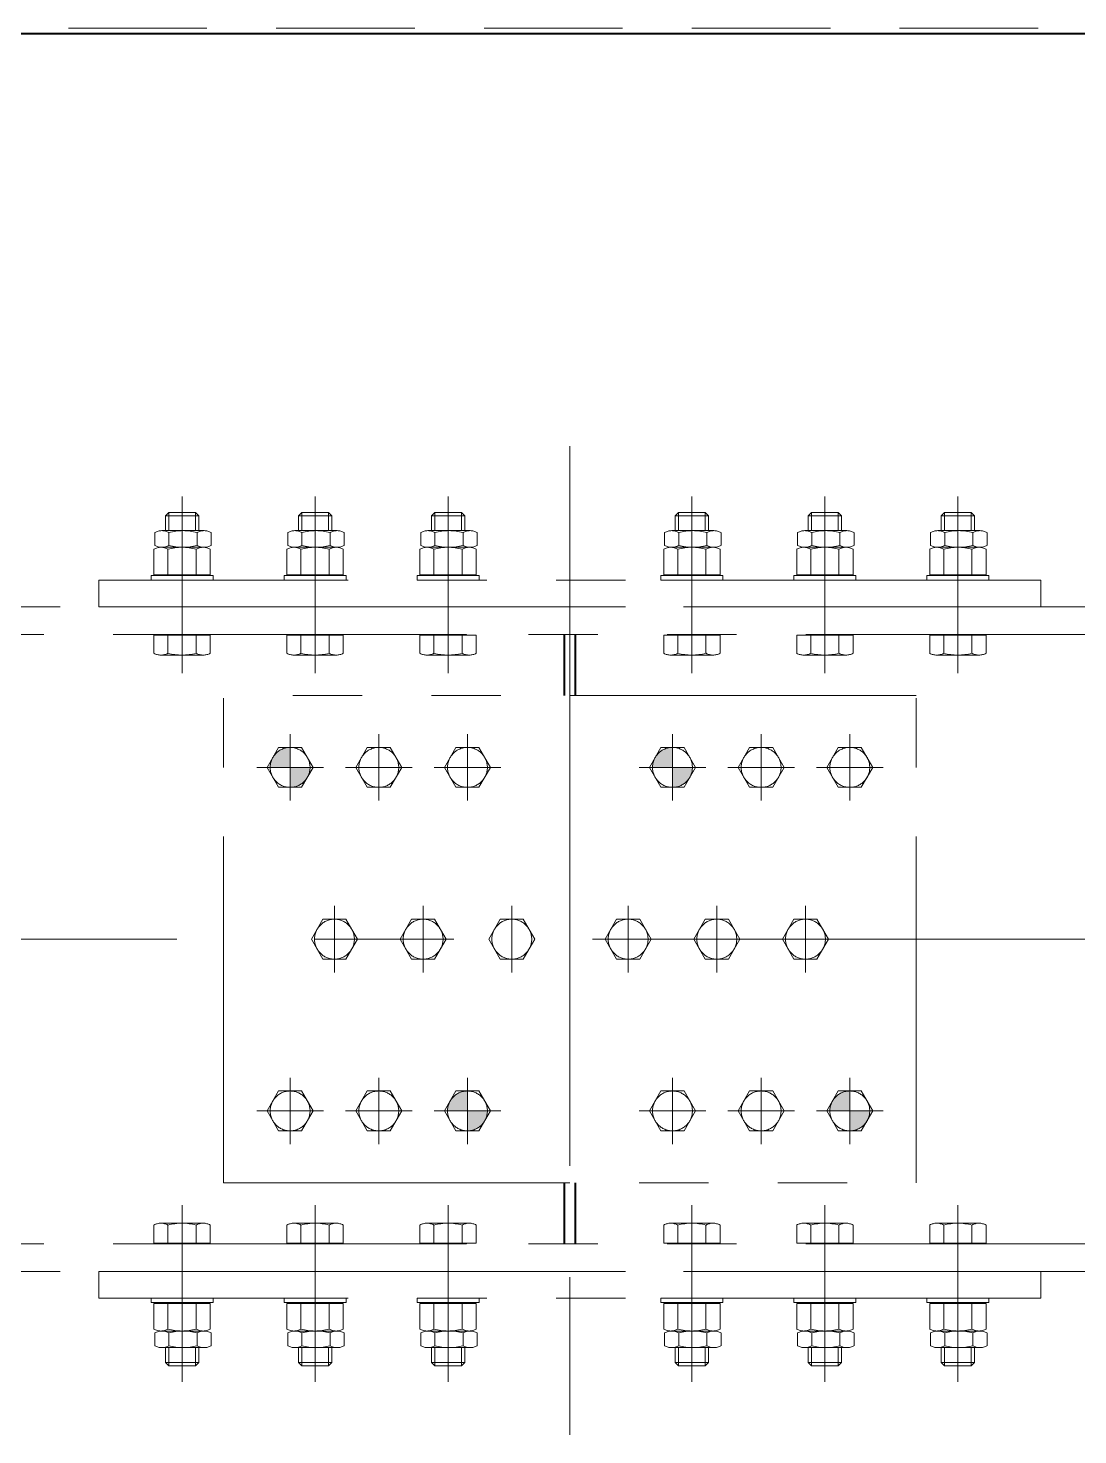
# Model space of a CAD drawing. Header units: millimetres. Extents: x 52110 to 400893, y -153728 to 31997.
# Drawn here: x 175054 to 176001, y -23547 to -22277 of the extents above; entities that cross this region are included whole.
import ezdxf

# ---------------------------------------------------------------- set-up
doc = ezdxf.new("R2010")
doc.units = ezdxf.units.MM
doc.header["$LTSCALE"] = 500
for name, pattern in [('CENTER', [2, 1.25, -0.25, 0.25, -0.25]), ('DASHED2', [0.375, 0.25, -0.125]), ('PHANTOM2', [1.25, 0.625, -0.125, 0.125, -0.125, 0.125, -0.125])]:
    doc.linetypes.add(name, pattern=pattern)
for name, color, linetype, lineweight in [('2D', 4, 'PHANTOM2', 20), ('SHI', 7, 'Continuous', 40), ('XU', 6, 'DASHED2', 20), ('ZHONG', 1, 'CENTER', 20)]:
    doc.layers.add(name, color=color, linetype=linetype, lineweight=lineweight)

# ---------------------------------------------------------------- blocks, each defined once
blk = doc.blocks.new('平移框架连接板一')
at = {"layer": '2D'}
h = blk.add_hatch(color=3, dxfattribs=at)
h.paths.add_polyline_path([(-247.5, 173, 0.414214), (-265.5, 155), (-247.5, 155)])
h.paths.add_polyline_path([(-229.5, 155), (-247.5, 155), (-247.5, 137, 0.414214)])
h.paths.add_polyline_path([(-87.5, -137, 0.414214), (-105.5, -155), (-87.5, -155)])
h.paths.add_polyline_path([(-69.5, -155), (-87.5, -155), (-87.5, -173, 0.414214)])
h = blk.add_hatch(color=256, dxfattribs=at)
h.paths.add_polyline_path([(79.5, 155), (97.5, 155), (97.5, 173, 0.414214)])
h.paths.add_polyline_path([(97.5, 137, 0.414214), (115.5, 155), (97.5, 155)])
h.paths.add_polyline_path([(257.5, -155), (257.5, -137, 0.414214), (239.5, -155)])
h.paths.add_polyline_path([(257.5, -155), (257.5, -173, 0.414214), (275.5, -155)])
for p, q in [((-357, 385), (-360, 382)), ((-330, 382), (-360, 382)), ((-360, 368.6), (-360, 382)), ((-357, 368.6), (-357, 385)), ((-357, 385), (-333, 385)), ((-333, 385), (-330, 382)), ((-333, 368.6), (-333, 385)), ((-330, 368.6), (-330, 382)), ((-237, 385), (-240, 382)), ((-210, 382), (-240, 382)), ((-240, 368.6), (-240, 382)), ((-237, 368.6), (-237, 385)), ((-237, 385), (-213, 385)), ((-213, 385), (-210, 382)), ((-213, 368.6), (-213, 385)), ((-210, 368.6), (-210, 382)), ((-117, 385), (-120, 382)), ((-90, 382), (-120, 382)), ((-120, 368.6), (-120, 382)), ((-117, 368.6), (-117, 385)), ((-117, 385), (-93, 385)), ((-93, 385), (-90, 382)), ((-93, 368.6), (-93, 385)), ((-90, 368.6), (-90, 382)), ((103, 385), (100, 382)), ((130, 382), (100, 382)), ((100, 368.6), (100, 382)), ((103, 368.6), (103, 385)), ((103, 385), (127, 385)), ((127, 385), (130, 382)), ((127, 368.6), (127, 385)), ((130, 368.6), (130, 382)), ((223, 385), (220, 382)), ((250, 382), (220, 382)), ((220, 368.6), (220, 382)), ((223, 368.6), (223, 385)), ((223, 385), (247, 385)), ((247, 385), (250, 382)), ((247, 368.6), (247, 385)), ((250, 368.6), (250, 382)), ((343, 385), (340, 382)), ((370, 382), (340, 382)), ((340, 368.6), (340, 382)), ((343, 368.6), (343, 385)), ((343, 385), (367, 385)), ((367, 385), (370, 382)), ((367, 368.6), (367, 385)), ((370, 368.6), (370, 382)), ((-363.2, 368.6), (-325.1, 368.6)), ((-243.2, 368.6), (-205.1, 368.6)), ((-123.2, 368.6), (-85.1, 368.6)), ((96.8, 368.6), (134.9, 368.6)), ((216.8, 368.6), (254.9, 368.6)), ((336.8, 368.6), (374.9, 368.6)), ((-369.6, 355.3), (-369.6, 366.9)), ((-356.9, 355.3), (-356.9, 366.9)), ((-331.5, 355.3), (-331.5, 366.9)), ((-318.7, 355.3), (-318.7, 366.9)), ((-249.6, 355.3), (-249.6, 366.9)), ((-236.9, 355.3), (-236.9, 366.9)), ((-211.5, 355.3), (-211.5, 366.9)), ((-198.7, 355.3), (-198.7, 366.9)), ((-129.6, 355.3), (-129.6, 366.9)), ((-116.9, 355.3), (-116.9, 366.9)), ((-91.5, 355.3), (-91.5, 366.9)), ((-78.7, 355.3), (-78.7, 366.9)), ((90.4, 355.3), (90.4, 366.9)), ((103.1, 355.3), (103.1, 366.9)), ((128.5, 355.3), (128.5, 366.9)), ((141.3, 355.3), (141.3, 366.9)), ((210.4, 355.3), (210.4, 366.9)), ((223.1, 355.3), (223.1, 366.9)), ((248.5, 355.3), (248.5, 366.9)), ((261.3, 355.3), (261.3, 366.9)), ((330.4, 355.3), (330.4, 366.9)), ((343.1, 355.3), (343.1, 366.9)), ((368.5, 355.3), (368.5, 366.9)), ((381.3, 355.3), (381.3, 366.9)), ((-370.4, 351.9), (-370.4, 328.8)), ((-325.9, 353.6), (-364.1, 353.6)), ((-363.2, 353.6), (-325.1, 353.6)), ((-357.7, 351.9), (-357.7, 328.8)), ((-332.3, 351.9), (-332.3, 328.8)), ((-319.6, 351.9), (-319.6, 328.8)), ((-250.4, 351.9), (-250.4, 328.8)), ((-205.9, 353.6), (-244.1, 353.6)), ((-243.2, 353.6), (-205.1, 353.6)), ((-237.7, 351.9), (-237.7, 328.8)), ((-212.3, 351.9), (-212.3, 328.8)), ((-199.6, 351.9), (-199.6, 328.8)), ((-130.4, 351.9), (-130.4, 328.8)), ((-85.9, 353.6), (-124.1, 353.6)), ((-123.2, 353.6), (-85.1, 353.6)), ((-117.7, 351.9), (-117.7, 328.8)), ((-92.3, 351.9), (-92.3, 328.8)), ((-79.6, 351.9), (-79.6, 328.8)), ((89.6, 351.9), (89.6, 328.8)), ((134.1, 353.6), (95.9, 353.6)), ((96.8, 353.6), (134.9, 353.6)), ((102.3, 351.9), (102.3, 328.8)), ((127.7, 351.9), (127.7, 328.8)), ((140.4, 351.9), (140.4, 328.8)), ((209.6, 351.9), (209.6, 328.8)), ((254.1, 353.6), (215.9, 353.6)), ((216.8, 353.6), (254.9, 353.6)), ((222.3, 351.9), (222.3, 328.8)), ((247.7, 351.9), (247.7, 328.8)), ((260.4, 351.9), (260.4, 328.8)), ((329.6, 351.9), (329.6, 328.8)), ((374.1, 353.6), (335.9, 353.6)), ((336.8, 353.6), (374.9, 353.6)), ((342.3, 351.9), (342.3, 328.8)), ((367.7, 351.9), (367.7, 328.8)), ((380.4, 351.9), (380.4, 328.8)), ((430, 324), (-420, 324)), ((-420, 324), (-420, 300)), ((-373, 328), (-373, 324)), ((-317, 328), (-373, 328)), ((-373, 324), (-317, 324)), ((-319.6, 328.8), (-370.4, 328.8)), ((-366.4, 328), (-366.4, 328.8)), ((-323.6, 328), (-366.4, 328)), ((-323.6, 328), (-323.6, 328.8)), ((-317, 324), (-317, 328)), ((-253, 328), (-253, 324)), ((-197, 328), (-253, 328)), ((-253, 324), (-197, 324)), ((-199.6, 328.8), (-250.4, 328.8)), ((-246.4, 328), (-246.4, 328.8)), ((-203.6, 328), (-246.4, 328)), ((-203.6, 328), (-203.6, 328.8)), ((-197, 324), (-197, 328)), ((-133, 328), (-133, 324)), ((-77, 328), (-133, 328)), ((-133, 324), (-77, 324)), ((-79.6, 328.8), (-130.4, 328.8)), ((-126.4, 328), (-126.4, 328.8)), ((-83.6, 328), (-126.4, 328)), ((-83.6, 328), (-83.6, 328.8)), ((-77, 324), (-77, 328)), ((87, 328), (87, 324)), ((143, 328), (87, 328)), ((87, 324), (143, 324)), ((140.4, 328.8), (89.6, 328.8)), ((93.6, 328), (93.6, 328.8)), ((136.4, 328), (93.6, 328)), ((136.4, 328), (136.4, 328.8)), ((143, 324), (143, 328)), ((207, 328), (207, 324)), ((263, 328), (207, 328)), ((207, 324), (263, 324)), ((260.4, 328.8), (209.6, 328.8)), ((213.6, 328), (213.6, 328.8)), ((256.4, 328), (213.6, 328)), ((256.4, 328), (256.4, 328.8)), ((263, 324), (263, 328)), ((327, 328), (327, 324)), ((383, 328), (327, 328)), ((327, 324), (383, 324)), ((380.4, 328.8), (329.6, 328.8)), ((333.6, 328), (333.6, 328.8)), ((376.4, 328), (333.6, 328)), ((376.4, 328), (376.4, 328.8)), ((383, 324), (383, 328)), ((430, 324), (430, 300)), ((430, 300), (-420, 300)), ((-370.4, 274.2), (-370.4, 258)), ((-370.4, 274.2), (-319.6, 274.2)), ((-361.7, 275), (-328.3, 275)), ((-361.7, 275), (-361.7, 274.2)), ((-357.7, 274.2), (-357.7, 258)), ((-332.3, 274.2), (-332.3, 258)), ((-328.3, 275), (-328.3, 274.2)), ((-319.6, 274.2), (-319.6, 258)), ((-250.4, 274.2), (-250.4, 258)), ((-250.4, 274.2), (-199.6, 274.2)), ((-241.7, 275), (-208.3, 275)), ((-241.7, 275), (-241.7, 274.2)), ((-237.7, 274.2), (-237.7, 258)), ((-212.3, 274.2), (-212.3, 258)), ((-208.3, 275), (-208.3, 274.2)), ((-199.6, 274.2), (-199.6, 258)), ((-130.4, 274.2), (-130.4, 258)), ((-130.4, 274.2), (-79.6, 274.2)), ((-121.7, 275), (-88.3, 275)), ((-121.7, 275), (-121.7, 274.2)), ((-117.7, 274.2), (-117.7, 258)), ((-92.3, 274.2), (-92.3, 258)), ((-88.3, 275), (-88.3, 274.2)), ((-79.6, 274.2), (-79.6, 258)), ((89.6, 274.2), (89.6, 258)), ((89.6, 274.2), (140.4, 274.2)), ((98.3, 275), (131.7, 275)), ((98.3, 275), (98.3, 274.2)), ((102.3, 274.2), (102.3, 258)), ((127.7, 274.2), (127.7, 258)), ((131.7, 275), (131.7, 274.2)), ((140.4, 274.2), (140.4, 258)), ((209.6, 274.2), (209.6, 258)), ((209.6, 274.2), (260.4, 274.2)), ((218.3, 275), (251.7, 275)), ((218.3, 275), (218.3, 274.2)), ((222.3, 274.2), (222.3, 258)), ((247.7, 274.2), (247.7, 258)), ((251.7, 275), (251.7, 274.2)), ((260.4, 274.2), (260.4, 258)), ((329.6, 274.2), (329.6, 258)), ((329.6, 274.2), (380.4, 274.2)), ((338.3, 275), (371.7, 275)), ((338.3, 275), (338.3, 274.2)), ((342.3, 274.2), (342.3, 258)), ((367.7, 274.2), (367.7, 258)), ((371.7, 275), (371.7, 274.2)), ((380.4, 274.2), (380.4, 258)), ((-364.1, 256.3), (-325.9, 256.3)), ((-244.1, 256.3), (-205.9, 256.3)), ((-124.1, 256.3), (-85.9, 256.3)), ((95.9, 256.3), (134.1, 256.3)), ((215.9, 256.3), (254.1, 256.3)), ((335.9, 256.3), (374.1, 256.3)), ((-307.5, -220), (-307.5, 220)), ((317.5, 220), (-307.5, 220)), ((317.5, -220), (317.5, 220)), ((-257.9, 173), (-268.3, 155)), ((-237.1, 173), (-257.9, 173)), ((-226.7, 155), (-237.1, 173)), ((-177.9, 173), (-188.3, 155)), ((-157.1, 173), (-177.9, 173)), ((-146.7, 155), (-157.1, 173)), ((-97.9, 173), (-108.3, 155)), ((-77.1, 173), (-97.9, 173)), ((-66.7, 155), (-77.1, 173)), ((87.1, 173), (76.7, 155)), ((107.9, 173), (87.1, 173)), ((118.3, 155), (107.9, 173)), ((167.1, 173), (156.7, 155)), ((187.9, 173), (167.1, 173)), ((198.3, 155), (187.9, 173)), ((247.1, 173), (236.7, 155)), ((267.9, 173), (247.1, 173)), ((278.3, 155), (267.9, 173)), ((-268.3, 155), (-257.9, 137)), ((-237.1, 137), (-226.7, 155)), ((-188.3, 155), (-177.9, 137)), ((-157.1, 137), (-146.7, 155)), ((-108.3, 155), (-97.9, 137)), ((-77.1, 137), (-66.7, 155)), ((76.7, 155), (87.1, 137)), ((107.9, 137), (118.3, 155)), ((156.7, 155), (167.1, 137)), ((187.9, 137), (198.3, 155)), ((236.7, 155), (247.1, 137)), ((267.9, 137), (278.3, 155)), ((-257.9, 137), (-237.1, 137)), ((-177.9, 137), (-157.1, 137)), ((-97.9, 137), (-77.1, 137)), ((87.1, 137), (107.9, 137)), ((167.1, 137), (187.9, 137)), ((247.1, 137), (267.9, 137)), ((-217.9, 18), (-228.3, 0)), ((-197.1, 18), (-217.9, 18)), ((-186.7, 0), (-197.1, 18)), ((-137.9, 18), (-148.3, 0)), ((-117.1, 18), (-137.9, 18)), ((-106.7, 0), (-117.1, 18)), ((-57.9, 18), (-68.3, 0)), ((-37.1, 18), (-57.9, 18)), ((-26.7, 0), (-37.1, 18)), ((47.1, 18), (36.7, 0)), ((67.9, 18), (47.1, 18)), ((78.3, 0), (67.9, 18)), ((127.1, 18), (116.7, 0)), ((147.9, 18), (127.1, 18)), ((158.3, 0), (147.9, 18)), ((207.1, 18), (196.7, 0)), ((227.9, 18), (207.1, 18)), ((238.3, 0), (227.9, 18)), ((-228.3, 0), (-217.9, -18)), ((-197.1, -18), (-186.7, 0)), ((-148.3, 0), (-137.9, -18)), ((-117.1, -18), (-106.7, 0)), ((-68.3, 0), (-57.9, -18)), ((-37.1, -18), (-26.7, 0)), ((36.7, 0), (47.1, -18)), ((67.9, -18), (78.3, 0)), ((116.7, 0), (127.1, -18)), ((147.9, -18), (158.3, 0)), ((196.7, 0), (207.1, -18)), ((227.9, -18), (238.3, 0)), ((-217.9, -18), (-197.1, -18)), ((-137.9, -18), (-117.1, -18)), ((-57.9, -18), (-37.1, -18)), ((47.1, -18), (67.9, -18)), ((127.1, -18), (147.9, -18)), ((207.1, -18), (227.9, -18)), ((-257.9, -137), (-268.3, -155)), ((-237.1, -137), (-257.9, -137)), ((-226.7, -155), (-237.1, -137)), ((-177.9, -137), (-188.3, -155)), ((-157.1, -137), (-177.9, -137)), ((-146.7, -155), (-157.1, -137)), ((-97.9, -137), (-108.3, -155)), ((-77.1, -137), (-97.9, -137)), ((-66.7, -155), (-77.1, -137)), ((87.1, -137), (76.7, -155)), ((107.9, -137), (87.1, -137)), ((118.3, -155), (107.9, -137)), ((167.1, -137), (156.7, -155)), ((187.9, -137), (167.1, -137)), ((198.3, -155), (187.9, -137)), ((247.1, -137), (236.7, -155)), ((267.9, -137), (247.1, -137)), ((278.3, -155), (267.9, -137)), ((-268.3, -155), (-257.9, -173)), ((-237.1, -173), (-226.7, -155)), ((-188.3, -155), (-177.9, -173)), ((-157.1, -173), (-146.7, -155)), ((-108.3, -155), (-97.9, -173)), ((-77.1, -173), (-66.7, -155)), ((76.7, -155), (87.1, -173)), ((107.9, -173), (118.3, -155)), ((156.7, -155), (167.1, -173)), ((187.9, -173), (198.3, -155)), ((236.7, -155), (247.1, -173)), ((267.9, -173), (278.3, -155)), ((-257.9, -173), (-237.1, -173)), ((-177.9, -173), (-157.1, -173)), ((-97.9, -173), (-77.1, -173)), ((87.1, -173), (107.9, -173)), ((167.1, -173), (187.9, -173)), ((247.1, -173), (267.9, -173)), ((-307.5, -220), (317.5, -220)), ((-370.4, -274.2), (-370.4, -258)), ((-364.1, -256.3), (-325.9, -256.3)), ((-357.7, -274.2), (-357.7, -258)), ((-332.3, -274.2), (-332.3, -258)), ((-319.6, -274.2), (-319.6, -258)), ((-250.4, -274.2), (-250.4, -258)), ((-244.1, -256.3), (-205.9, -256.3)), ((-237.7, -274.2), (-237.7, -258)), ((-212.3, -274.2), (-212.3, -258)), ((-199.6, -274.2), (-199.6, -258)), ((-130.4, -274.2), (-130.4, -258)), ((-124.1, -256.3), (-85.9, -256.3)), ((-117.7, -274.2), (-117.7, -258)), ((-92.3, -274.2), (-92.3, -258)), ((-79.6, -274.2), (-79.6, -258)), ((89.6, -274.2), (89.6, -258)), ((95.9, -256.3), (134.1, -256.3)), ((102.3, -274.2), (102.3, -258)), ((127.7, -274.2), (127.7, -258)), ((140.4, -274.2), (140.4, -258)), ((209.6, -274.2), (209.6, -258)), ((215.9, -256.3), (254.1, -256.3)), ((222.3, -274.2), (222.3, -258)), ((247.7, -274.2), (247.7, -258)), ((260.4, -274.2), (260.4, -258)), ((329.6, -274.2), (329.6, -258)), ((335.9, -256.3), (374.1, -256.3)), ((342.3, -274.2), (342.3, -258)), ((367.7, -274.2), (367.7, -258)), ((380.4, -274.2), (380.4, -258)), ((-370.4, -274.2), (-319.6, -274.2)), ((-361.7, -275), (-361.7, -274.2)), ((-361.7, -275), (-328.3, -275)), ((-328.3, -275), (-328.3, -274.2)), ((-250.4, -274.2), (-199.6, -274.2)), ((-241.7, -275), (-241.7, -274.2)), ((-241.7, -275), (-208.3, -275)), ((-208.3, -275), (-208.3, -274.2)), ((-130.4, -274.2), (-79.6, -274.2)), ((-121.7, -275), (-121.7, -274.2)), ((-121.7, -275), (-88.3, -275)), ((-88.3, -275), (-88.3, -274.2)), ((89.6, -274.2), (140.4, -274.2)), ((98.3, -275), (98.3, -274.2)), ((98.3, -275), (131.7, -275)), ((131.7, -275), (131.7, -274.2)), ((209.6, -274.2), (260.4, -274.2)), ((218.3, -275), (218.3, -274.2)), ((218.3, -275), (251.7, -275)), ((251.7, -275), (251.7, -274.2)), ((329.6, -274.2), (380.4, -274.2)), ((338.3, -275), (338.3, -274.2)), ((338.3, -275), (371.7, -275)), ((371.7, -275), (371.7, -274.2)), ((-420, -324), (-420, -300)), ((430, -300), (-420, -300)), ((430, -324), (430, -300)), ((430, -324), (-420, -324)), ((-373, -324), (-317, -324)), ((-373, -328), (-373, -324)), ((-317, -328), (-373, -328)), ((-370.4, -351.9), (-370.4, -328.8)), ((-319.6, -328.8), (-370.4, -328.8)), ((-366.4, -328), (-366.4, -328.8)), ((-323.6, -328), (-366.4, -328)), ((-357.7, -351.9), (-357.7, -328.8)), ((-332.3, -351.9), (-332.3, -328.8)), ((-323.6, -328), (-323.6, -328.8)), ((-319.6, -351.9), (-319.6, -328.8)), ((-317, -324), (-317, -328)), ((-253, -324), (-197, -324)), ((-253, -328), (-253, -324)), ((-197, -328), (-253, -328)), ((-250.4, -351.9), (-250.4, -328.8)), ((-199.6, -328.8), (-250.4, -328.8)), ((-246.4, -328), (-246.4, -328.8)), ((-203.6, -328), (-246.4, -328)), ((-237.7, -351.9), (-237.7, -328.8)), ((-212.3, -351.9), (-212.3, -328.8)), ((-203.6, -328), (-203.6, -328.8)), ((-199.6, -351.9), (-199.6, -328.8)), ((-197, -324), (-197, -328)), ((-133, -324), (-77, -324)), ((-133, -328), (-133, -324)), ((-77, -328), (-133, -328)), ((-130.4, -351.9), (-130.4, -328.8)), ((-79.6, -328.8), (-130.4, -328.8)), ((-126.4, -328), (-126.4, -328.8)), ((-83.6, -328), (-126.4, -328)), ((-117.7, -351.9), (-117.7, -328.8)), ((-92.3, -351.9), (-92.3, -328.8)), ((-83.6, -328), (-83.6, -328.8)), ((-79.6, -351.9), (-79.6, -328.8)), ((-77, -324), (-77, -328)), ((87, -324), (143, -324)), ((87, -328), (87, -324)), ((143, -328), (87, -328)), ((89.6, -351.9), (89.6, -328.8)), ((140.4, -328.8), (89.6, -328.8)), ((93.6, -328), (93.6, -328.8)), ((136.4, -328), (93.6, -328)), ((102.3, -351.9), (102.3, -328.8)), ((127.7, -351.9), (127.7, -328.8)), ((136.4, -328), (136.4, -328.8)), ((140.4, -351.9), (140.4, -328.8)), ((143, -324), (143, -328)), ((207, -324), (263, -324)), ((207, -328), (207, -324)), ((263, -328), (207, -328)), ((209.6, -351.9), (209.6, -328.8)), ((260.4, -328.8), (209.6, -328.8)), ((213.6, -328), (213.6, -328.8)), ((256.4, -328), (213.6, -328)), ((222.3, -351.9), (222.3, -328.8)), ((247.7, -351.9), (247.7, -328.8)), ((256.4, -328), (256.4, -328.8)), ((260.4, -351.9), (260.4, -328.8)), ((263, -324), (263, -328)), ((327, -324), (383, -324)), ((327, -328), (327, -324)), ((383, -328), (327, -328)), ((329.6, -351.9), (329.6, -328.8)), ((380.4, -328.8), (329.6, -328.8)), ((333.6, -328), (333.6, -328.8)), ((376.4, -328), (333.6, -328)), ((342.3, -351.9), (342.3, -328.8)), ((367.7, -351.9), (367.7, -328.8)), ((376.4, -328), (376.4, -328.8)), ((380.4, -351.9), (380.4, -328.8)), ((383, -324), (383, -328)), ((-369.6, -355.3), (-369.6, -366.9)), ((-325.9, -353.6), (-364.1, -353.6)), ((-363.2, -353.6), (-325.1, -353.6)), ((-356.9, -355.3), (-356.9, -366.9)), ((-331.5, -355.3), (-331.5, -366.9)), ((-318.7, -355.3), (-318.7, -366.9)), ((-249.6, -355.3), (-249.6, -366.9)), ((-205.9, -353.6), (-244.1, -353.6)), ((-243.2, -353.6), (-205.1, -353.6)), ((-236.9, -355.3), (-236.9, -366.9)), ((-211.5, -355.3), (-211.5, -366.9)), ((-198.7, -355.3), (-198.7, -366.9)), ((-129.6, -355.3), (-129.6, -366.9)), ((-85.9, -353.6), (-124.1, -353.6)), ((-123.2, -353.6), (-85.1, -353.6)), ((-116.9, -355.3), (-116.9, -366.9)), ((-91.5, -355.3), (-91.5, -366.9)), ((-78.7, -355.3), (-78.7, -366.9)), ((90.4, -355.3), (90.4, -366.9)), ((134.1, -353.6), (95.9, -353.6)), ((96.8, -353.6), (134.9, -353.6)), ((103.1, -355.3), (103.1, -366.9)), ((128.5, -355.3), (128.5, -366.9)), ((141.3, -355.3), (141.3, -366.9)), ((210.4, -355.3), (210.4, -366.9)), ((254.1, -353.6), (215.9, -353.6)), ((216.8, -353.6), (254.9, -353.6)), ((223.1, -355.3), (223.1, -366.9)), ((248.5, -355.3), (248.5, -366.9)), ((261.3, -355.3), (261.3, -366.9)), ((330.4, -355.3), (330.4, -366.9)), ((374.1, -353.6), (335.9, -353.6)), ((336.8, -353.6), (374.9, -353.6)), ((343.1, -355.3), (343.1, -366.9)), ((368.5, -355.3), (368.5, -366.9)), ((381.3, -355.3), (381.3, -366.9)), ((-363.2, -368.6), (-325.1, -368.6)), ((-360, -368.6), (-360, -382)), ((-357, -368.6), (-357, -385)), ((-333, -368.6), (-333, -385)), ((-330, -368.6), (-330, -382)), ((-243.2, -368.6), (-205.1, -368.6)), ((-240, -368.6), (-240, -382)), ((-237, -368.6), (-237, -385)), ((-213, -368.6), (-213, -385)), ((-210, -368.6), (-210, -382)), ((-123.2, -368.6), (-85.1, -368.6)), ((-120, -368.6), (-120, -382)), ((-117, -368.6), (-117, -385)), ((-93, -368.6), (-93, -385)), ((-90, -368.6), (-90, -382)), ((96.8, -368.6), (134.9, -368.6)), ((100, -368.6), (100, -382)), ((103, -368.6), (103, -385)), ((127, -368.6), (127, -385)), ((130, -368.6), (130, -382)), ((216.8, -368.6), (254.9, -368.6)), ((220, -368.6), (220, -382)), ((223, -368.6), (223, -385)), ((247, -368.6), (247, -385)), ((250, -368.6), (250, -382)), ((336.8, -368.6), (374.9, -368.6)), ((340, -368.6), (340, -382)), ((343, -368.6), (343, -385)), ((367, -368.6), (367, -385)), ((370, -368.6), (370, -382)), ((-330, -382), (-360, -382)), ((-357, -385), (-360, -382)), ((-357, -385), (-333, -385)), ((-333, -385), (-330, -382)), ((-210, -382), (-240, -382)), ((-237, -385), (-240, -382)), ((-237, -385), (-213, -385)), ((-213, -385), (-210, -382)), ((-90, -382), (-120, -382)), ((-117, -385), (-120, -382)), ((-117, -385), (-93, -385)), ((-93, -385), (-90, -382)), ((130, -382), (100, -382)), ((103, -385), (100, -382)), ((103, -385), (127, -385)), ((127, -385), (130, -382)), ((250, -382), (220, -382)), ((223, -385), (220, -382)), ((223, -385), (247, -385)), ((247, -385), (250, -382)), ((370, -382), (340, -382)), ((343, -385), (340, -382)), ((343, -385), (367, -385)), ((367, -385), (370, -382))]:
    blk.add_line(p, q, dxfattribs=at)
for centre in [(-247.5, 155), (-167.5, 155), (-87.5, 155), (97.5, 155), (177.5, 155), (257.5, 155), (-207.5, 0), (-127.5, 0), (-47.5, 0), (57.5, 0), (137.5, 0), (217.5, 0), (-247.5, -155), (-167.5, -155), (-87.5, -155), (97.5, -155), (177.5, -155), (257.5, -155)]:
    blk.add_circle(centre, 18, dxfattribs=at)
for centre, radius, start, end in [((-363.2, 355.9), 12.7, 60, 120), ((-344.2, 320.3), 48.3, 74.7385, 105.2615), ((-325.1, 355.9), 12.7, 60, 120), ((-243.2, 355.9), 12.7, 60, 120), ((-224.2, 320.3), 48.3, 74.7385, 105.2615), ((-205.1, 355.9), 12.7, 60, 120), ((-123.2, 355.9), 12.7, 60, 120), ((-104.2, 320.3), 48.3, 74.7385, 105.2615), ((-85.1, 355.9), 12.7, 60, 120), ((96.8, 355.9), 12.7, 60, 120), ((115.8, 320.3), 48.3, 74.7385, 105.2615), ((134.9, 355.9), 12.7, 60, 120), ((216.8, 355.9), 12.7, 60, 120), ((235.8, 320.3), 48.3, 74.7385, 105.2615), ((254.9, 355.9), 12.7, 60, 120), ((336.8, 355.9), 12.7, 60, 120), ((355.8, 320.3), 48.3, 74.7385, 105.2615), ((374.9, 355.9), 12.7, 60, 120), ((-364.1, 340.9), 12.7, 60, 120), ((-363.2, 366.3), 12.7, 240, 300), ((-345, 305.3), 48.3, 74.7385, 105.2615), ((-344.2, 401.9), 48.3, 254.7385, 285.2615), ((-325.9, 340.9), 12.7, 60, 120), ((-325.1, 366.3), 12.7, 240, 300), ((-244.1, 340.9), 12.7, 60, 120), ((-243.2, 366.3), 12.7, 240, 300), ((-225, 305.3), 48.3, 74.7385, 105.2615), ((-224.2, 401.9), 48.3, 254.7385, 285.2615), ((-205.9, 340.9), 12.7, 60, 120), ((-205.1, 366.3), 12.7, 240, 300), ((-124.1, 340.9), 12.7, 60, 120), ((-123.2, 366.3), 12.7, 240, 300), ((-105, 305.3), 48.3, 74.7385, 105.2615), ((-104.2, 401.9), 48.3, 254.7385, 285.2615), ((-85.9, 340.9), 12.7, 60, 120), ((-85.1, 366.3), 12.7, 240, 300), ((95.9, 340.9), 12.7, 60, 120), ((96.8, 366.3), 12.7, 240, 300), ((115, 305.3), 48.3, 74.7385, 105.2615), ((115.8, 401.9), 48.3, 254.7385, 285.2615), ((134.1, 340.9), 12.7, 60, 120), ((134.9, 366.3), 12.7, 240, 300), ((215.9, 340.9), 12.7, 60, 120), ((216.8, 366.3), 12.7, 240, 300), ((235, 305.3), 48.3, 74.7385, 105.2615), ((235.8, 401.9), 48.3, 254.7385, 285.2615), ((254.1, 340.9), 12.7, 60, 120), ((254.9, 366.3), 12.7, 240, 300), ((335.9, 340.9), 12.7, 60, 120), ((336.8, 366.3), 12.7, 240, 300), ((355, 305.3), 48.3, 74.7385, 105.2615), ((355.8, 401.9), 48.3, 254.7385, 285.2615), ((374.1, 340.9), 12.7, 60, 120), ((374.9, 366.3), 12.7, 240, 300), ((-364.1, 269), 12.7, 240, 300), ((-345, 304.6), 48.3, 254.7385, 285.2615), ((-325.9, 269), 12.7, 240, 300), ((-244.1, 269), 12.7, 240, 300), ((-225, 304.6), 48.3, 254.7385, 285.2615), ((-205.9, 269), 12.7, 240, 300), ((-124.1, 269), 12.7, 240, 300), ((-105, 304.6), 48.3, 254.7385, 285.2615), ((-85.9, 269), 12.7, 240, 300), ((95.9, 269), 12.7, 240, 300), ((115, 304.6), 48.3, 254.7385, 285.2615), ((134.1, 269), 12.7, 240, 300), ((215.9, 269), 12.7, 240, 300), ((235, 304.6), 48.3, 254.7385, 285.2615), ((254.1, 269), 12.7, 240, 300), ((335.9, 269), 12.7, 240, 300), ((355, 304.6), 48.3, 254.7385, 285.2615), ((374.1, 269), 12.7, 240, 300), ((-364.1, -269), 12.7, 60, 120), ((-345, -304.6), 48.3, 74.7385, 105.2615), ((-325.9, -269), 12.7, 60, 120), ((-244.1, -269), 12.7, 60, 120), ((-225, -304.6), 48.3, 74.7385, 105.2615), ((-205.9, -269), 12.7, 60, 120), ((-124.1, -269), 12.7, 60, 120), ((-105, -304.6), 48.3, 74.7385, 105.2615), ((-85.9, -269), 12.7, 60, 120), ((95.9, -269), 12.7, 60, 120), ((115, -304.6), 48.3, 74.7385, 105.2615), ((134.1, -269), 12.7, 60, 120), ((215.9, -269), 12.7, 60, 120), ((235, -304.6), 48.3, 74.7385, 105.2615), ((254.1, -269), 12.7, 60, 120), ((335.9, -269), 12.7, 60, 120), ((355, -304.6), 48.3, 74.7385, 105.2615), ((374.1, -269), 12.7, 60, 120), ((-364.1, -340.9), 12.7, 240, 300), ((-363.2, -366.3), 12.7, 60, 120), ((-345, -305.3), 48.3, 254.7385, 285.2615), ((-344.2, -401.9), 48.3, 74.7385, 105.2615), ((-325.9, -340.9), 12.7, 240, 300), ((-325.1, -366.3), 12.7, 60, 120), ((-244.1, -340.9), 12.7, 240, 300), ((-243.2, -366.3), 12.7, 60, 120), ((-225, -305.3), 48.3, 254.7385, 285.2615), ((-224.2, -401.9), 48.3, 74.7385, 105.2615), ((-205.9, -340.9), 12.7, 240, 300), ((-205.1, -366.3), 12.7, 60, 120), ((-124.1, -340.9), 12.7, 240, 300), ((-123.2, -366.3), 12.7, 60, 120), ((-105, -305.3), 48.3, 254.7385, 285.2615), ((-104.2, -401.9), 48.3, 74.7385, 105.2615), ((-85.9, -340.9), 12.7, 240, 300), ((-85.1, -366.3), 12.7, 60, 120), ((95.9, -340.9), 12.7, 240, 300), ((96.8, -366.3), 12.7, 60, 120), ((115, -305.3), 48.3, 254.7385, 285.2615), ((115.8, -401.9), 48.3, 74.7385, 105.2615), ((134.1, -340.9), 12.7, 240, 300), ((134.9, -366.3), 12.7, 60, 120), ((215.9, -340.9), 12.7, 240, 300), ((216.8, -366.3), 12.7, 60, 120), ((235, -305.3), 48.3, 254.7385, 285.2615), ((235.8, -401.9), 48.3, 74.7385, 105.2615), ((254.1, -340.9), 12.7, 240, 300), ((254.9, -366.3), 12.7, 60, 120), ((335.9, -340.9), 12.7, 240, 300), ((336.8, -366.3), 12.7, 60, 120), ((355, -305.3), 48.3, 254.7385, 285.2615), ((355.8, -401.9), 48.3, 74.7385, 105.2615), ((374.1, -340.9), 12.7, 240, 300), ((374.9, -366.3), 12.7, 60, 120), ((-363.2, -355.9), 12.7, 240, 300), ((-344.2, -320.3), 48.3, 254.7385, 285.2615), ((-325.1, -355.9), 12.7, 240, 300), ((-243.2, -355.9), 12.7, 240, 300), ((-224.2, -320.3), 48.3, 254.7385, 285.2615), ((-205.1, -355.9), 12.7, 240, 300), ((-123.2, -355.9), 12.7, 240, 300), ((-104.2, -320.3), 48.3, 254.7385, 285.2615), ((-85.1, -355.9), 12.7, 240, 300), ((96.8, -355.9), 12.7, 240, 300), ((115.8, -320.3), 48.3, 254.7385, 285.2615), ((134.9, -355.9), 12.7, 240, 300), ((216.8, -355.9), 12.7, 240, 300), ((235.8, -320.3), 48.3, 254.7385, 285.2615), ((254.9, -355.9), 12.7, 240, 300), ((336.8, -355.9), 12.7, 240, 300), ((355.8, -320.3), 48.3, 254.7385, 285.2615), ((374.9, -355.9), 12.7, 240, 300)]:
    blk.add_arc(centre, radius, start, end, dxfattribs=at)
at = {"layer": 'ZHONG'}
for p, q in [((5, 420.5), (5, -447.3)), ((-345, 239.9), (-345, 399.4)), ((-225, 239.9), (-225, 399.4)), ((-105, 239.9), (-105, 399.4)), ((115, 239.9), (115, 399.4)), ((235, 239.9), (235, 399.4)), ((355, 239.9), (355, 399.4)), ((-247.5, 185), (-247.5, 125)), ((-167.5, 185), (-167.5, 125)), ((-87.5, 185), (-87.5, 125)), ((97.5, 185), (97.5, 125)), ((177.5, 185), (177.5, 125)), ((257.5, 185), (257.5, 125)), ((-217.5, 155), (-277.5, 155)), ((-137.5, 155), (-197.5, 155)), ((-57.5, 155), (-117.5, 155)), ((127.5, 155), (67.5, 155)), ((207.5, 155), (147.5, 155)), ((287.5, 155), (227.5, 155)), ((-207.5, 30), (-207.5, -30)), ((-127.5, 30), (-127.5, -30)), ((-47.5, 30), (-47.5, -30)), ((57.5, 30), (57.5, -30)), ((137.5, 30), (137.5, -30)), ((217.5, 30), (217.5, -30)), ((-247.5, -125), (-247.5, -185)), ((-167.5, -125), (-167.5, -185)), ((-87.5, -125), (-87.5, -185)), ((97.5, -125), (97.5, -185)), ((177.5, -125), (177.5, -185)), ((257.5, -125), (257.5, -185)), ((-217.5, -155), (-277.5, -155)), ((-137.5, -155), (-197.5, -155)), ((-57.5, -155), (-117.5, -155)), ((127.5, -155), (67.5, -155)), ((207.5, -155), (147.5, -155)), ((287.5, -155), (227.5, -155)), ((-345, -239.9), (-345, -399.4)), ((-225, -239.9), (-225, -399.4)), ((-105, -239.9), (-105, -399.4)), ((115, -239.9), (115, -399.4)), ((235, -239.9), (235, -399.4)), ((355, -239.9), (355, -399.4))]:
    blk.add_line(p, q, dxfattribs=at)
blk = doc.blocks.new('LDJXKJ')
for p, q in [((128454.6, 61488.7), (128454.6, 61543.7)), ((128464.6, 61488.7), (128464.6, 61543.7)), ((128454.6, 60993.7), (128454.6, 61048.7)), ((128464.6, 60993.7), (128464.6, 61048.7))]:
    blk.add_line(p, q)
at = {"layer": '2D'}
for p, q in [((139124.6, 61568.7), (118074.6, 61568.7)), ((138984.8, 61543.7), (118074.6, 61543.7)), ((138984.8, 60993.7), (118074.6, 60993.7)), ((139124.6, 60968.7), (118074.6, 60968.7))]:
    blk.add_line(p, q, dxfattribs=at)
at = {"layer": 'ZHONG', "linetype": 'CENTER'}
for p, q in [((128459.6, 61713.6), (128459.6, 60821.4)), ((140104.8, 61268.7), (117852.1, 61268.7))]:
    blk.add_line(p, q, dxfattribs=at)
blk.add_blockref('平移框架连接板一', (128454.6, 61268.7))
blk = doc.blocks.new('SFC43')
at = {"layer": 'SHI'}
blk.add_line((169961.2, 90453.3), (167641.2, 90453.3), dxfattribs=at)
at = {"layer": 'XU'}
blk.add_line((169961.2, 90458.3), (167641.2, 90458.3), dxfattribs=at)

msp = doc.modelspace()

# ---------------------------------------------------------------- block references
at = {"layer": 'SHI'}
for name, p in [('SFC43', (6566.19943, -112735.77657)), ('LDJXKJ', (47082.84204, -84368.20279))]:
    msp.add_blockref(name, p, dxfattribs=at)

doc.saveas('drawing.dxf')
